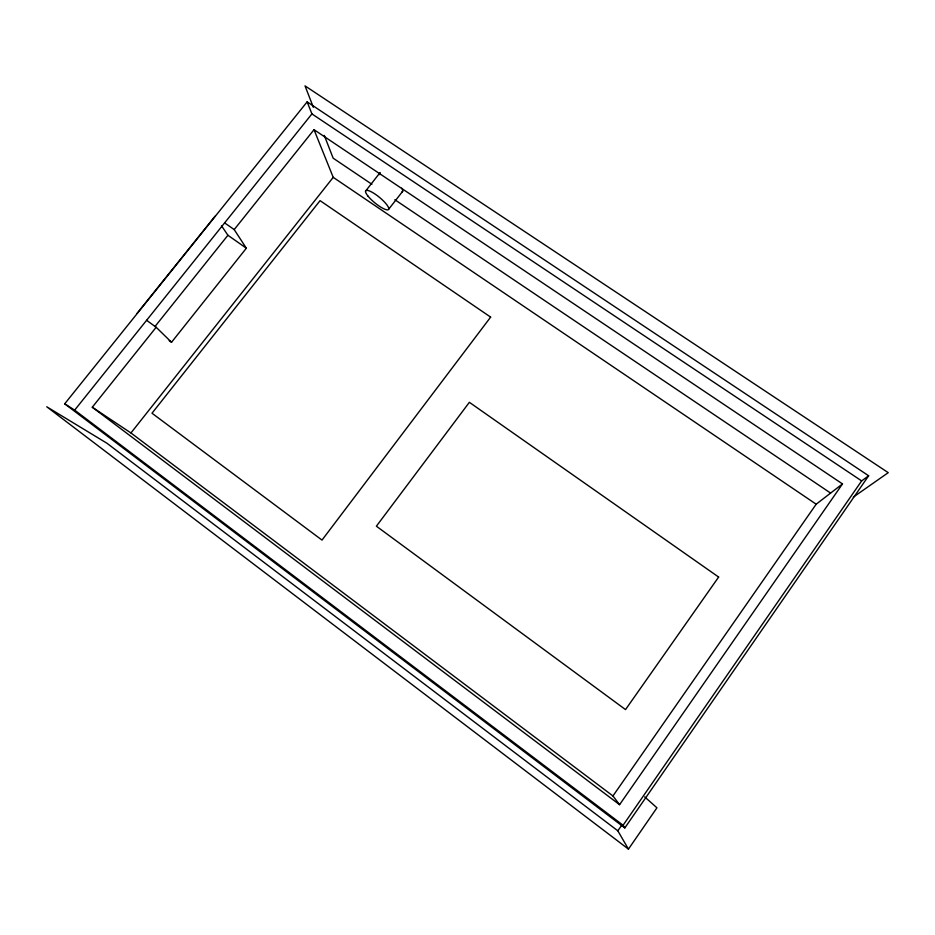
<?xml version="1.0" encoding="UTF-8"?>
<svg xmlns="http://www.w3.org/2000/svg" width="935" height="935" viewBox="0 0 935 935"><rect width="100%" height="100%" fill="white"/><g stroke="black" fill="none" stroke-linecap="round" stroke-linejoin="round"><path stroke-width="1.4" d="M628.449 849.12L617.836 830.818L106.987 443.272L46.75 406.772L628.449 849.12L656.943 807.817L644.683 796.865M617.836 830.818L621.974 824.857M624.825 827.919L623.084 825.243L861.649 480.906L868.65 475.775L307.136 101.857L64.714 403.815L624.825 827.919L868.65 475.775M146.608 320.296L156.168 327.262L92.284 407.228L619.578 804.684L842.505 483.921L314.02 129.684L234.206 229.589L246.349 248.207L171.526 342.28L169.223 340.597M619.578 804.684L612.951 795.954L816.185 504.199L842.505 483.921M388.726 209.171L402.646 191.348M365.55 191.126L379.54 173.302M92.284 407.228L130.947 432.963L333.222 177.346L314.02 129.684M154.953 326.572L227.918 235.269L221.501 225.744M64.714 403.815L74.66 410.126L311.916 113.906L307.136 101.857M137.083 313.354L215.073 216.219M853.281 497.139L888.25 472.666L305.02 85.88L313.354 107.303M311.916 113.906L861.649 480.906M371.908 184.277L333.152 158.179L324.293 135.423M394.862 199.728L830.584 493.061M333.222 177.346L816.185 504.199M224.622 222.892L234.206 229.589M227.918 235.269L246.349 248.207M130.947 432.963L612.951 795.954M74.66 410.126L623.084 825.243M156.168 327.262L171.526 342.28M379.657 174.658A14.738 3.845 39.6 0 1 380.218 172.554M401.758 188.192A14.738 3.845 39.6 0 1 401.91 192.037M718.641 577.059L625.527 709.595L376.384 526.195L469.37 402.319L718.641 577.059M490.641 317.117L322.014 540.091L151.996 413.223L320.062 200.639L490.641 317.117M368.133 196.28A14.773 3.588 39.4 0 0 388.025 209.802A14.773 3.588 39.4 0 0 375.274 194.211A14.773 3.588 39.4 0 0 368.133 196.28"/></g></svg>
